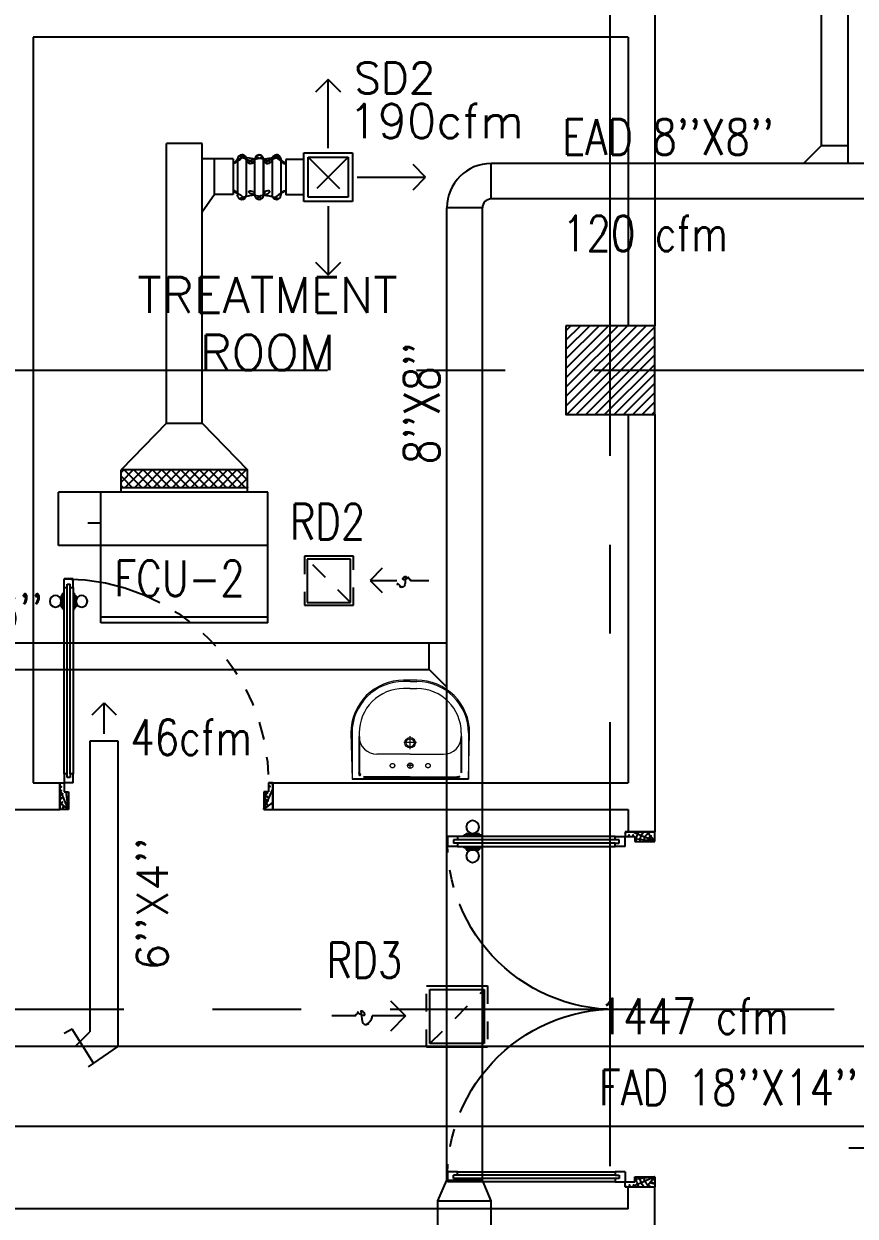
# Model space of a CAD drawing. Extents: x 417866230.2 to 417866327.8, y 43498045.5 to 43498135.4.
# Drawn here: x 417866287.73 to 417866292.42, y 43498109.96 to 43498116.67 of the extents above; entities that cross this region are included whole.
import ezdxf
from ezdxf.enums import TextEntityAlignment as Align

# ---------------------------------------------------------------- set-up
doc = ezdxf.new("R2010")
doc.units = 0
doc.header["$MEASUREMENT"] = 0
for name, pattern in [('CENTERX2', [4, 2.5, -0.5, 0.5, -0.5]), ('DASHED', [0.75, 0.5, -0.25]), ('HIDDEN', [0.375, 0.25, -0.125])]:
    doc.linetypes.add(name, pattern=pattern)
doc.layers.get('0').update_dxf_attribs({"linetype": 'CONTINUOUS'})
for name, color, linetype in [('AXES', 11, 'CENTERX2'), ('COL', 9, 'CONTINUOUS'), ('DOOR', 9, 'CONTINUOUS'), ('DUCT', 6, 'CONTINUOUS'), ('EXDUCT', 10, 'CONTINUOUS'), ('FCU', 6, 'CONTINUOUS'), ('FIX', 9, 'CONTINUOUS'), ('HAT', 12, 'CONTINUOUS'), ('M-AC-FLEX', 3, 'CONTINUOUS'), ('M-EGU.', 2, 'CONTINUOUS'), ('RM-NAME', 9, 'CONTINUOUS'), ('SCD', 2, 'CONTINUOUS'), ('WALL', 4, 'CONTINUOUS')]:
    doc.layers.add(name, color=color, linetype=linetype)
doc.styles.add('ROMANS', font='ROMANS.shx', dxfattribs={"width": 0.6})

# ---------------------------------------------------------------- blocks, each defined once
blk = doc.blocks.new('*X48')
at = {"color": 0}
for p, q in [((73379.2, 62348.4), (73831.9, 62801)), ((73379.2, 62401.4), (73778.8, 62801)), ((73379.2, 62454.4), (73725.8, 62801)), ((73379.2, 62507.5), (73672.8, 62801)), ((73379.2, 62560.5), (73619.7, 62801)), ((73379.2, 62613.5), (73566.7, 62801)), ((73379.2, 62666.6), (73513.7, 62801)), ((73379.2, 62719.6), (73460.6, 62801)), ((73379.2, 62772.6), (73407.6, 62801)), ((73384.9, 62301), (73879.2, 62795.3)), ((73437.9, 62301), (73879.2, 62742.3)), ((73491, 62301), (73879.2, 62689.3)), ((73544, 62301), (73879.2, 62636.2)), ((73597, 62301), (73879.2, 62583.2)), ((73650.1, 62301), (73879.2, 62530.2)), ((73703.1, 62301), (73879.2, 62477.1)), ((73756.1, 62301), (73879.2, 62424.1)), ((73809.2, 62301), (73879.2, 62371.1)), ((73862.2, 62301), (73879.2, 62318))]:
    blk.add_line(p, q, dxfattribs=at)
blk = doc.blocks.new('COL50')
at = {"layer": 'COL'}
blk.add_lwpolyline([(-250, 250), (-250, -250), (250, -250), (250, 250)], close=True, dxfattribs=at)
blk = doc.blocks.new('RM1')
at = {"layer": 'RM-NAME', "style": 'ROMANS'}
for tag, p in [('ROOMNAME1', (0, 323.8)), ('ROOMNAME2', (0, 0))]:
    blk.add_attdef(tag, text='', height=200, dxfattribs=at).set_placement(p, align=Align.MIDDLE)
blk = doc.blocks.new('DOOR100')
at = {"layer": 'DOOR', "color": 7, "linetype": 'ByBlock'}
for p, q in [((-75, 1250), (-75, 1300)), ((-75, 1300), (-25, 1300)), ((-25, 1300), (-75, 1300)), ((-25, 1250), (-25, 1300)), ((-82.2, 1127.6), (-82.2, 1217.6)), ((-75, 1217.6), (-82.2, 1217.6)), ((-58, 1250), (-75, 1250)), ((-58, 1250), (-58, 1270)), ((-42, 1270), (-58, 1270)), ((-42, 1250), (-42, 1270)), ((-25, 1250), (-42, 1250)), ((-25, 1217.6), (-17.8, 1217.6)), ((-17.8, 1127.6), (-17.8, 1217.6)), ((-91.2, 1205), (-91.2, 1140.2)), ((-82.2, 1205), (-91.2, 1205)), ((-82.2, 1205), (-82.2, 1140.2)), ((-17.8, 1205), (-17.8, 1140.2)), ((-17.8, 1205), (-8.8, 1205)), ((-8.8, 1205), (-8.8, 1140.2)), ((-82.2, 1140.2), (-91.2, 1140.2)), ((-75, 1127.6), (-82.2, 1127.6)), ((-25, 1127.6), (-17.8, 1127.6)), ((-17.8, 1140.2), (-8.8, 1140.2)), ((-1200, 0), (-1200, 150)), ((-1200, 150), (-1175, 150)), ((-1200, 150), (-1200, 0)), ((-1175, 150), (-1175, 100)), ((-75, 200), (-58, 200)), ((-75, 150), (-75, 200)), ((-75, 150), (-25, 150)), ((-58, 200), (-58, 180)), ((-58, 180), (-42, 180)), ((-42, 200), (-25, 200)), ((-42, 180), (-42, 200)), ((-25, 200), (-25, 150)), ((0, 150), (-25, 150)), ((-25, 150), (-25, 100)), ((0, 0), (0, 150)), ((0, 150), (0, 0)), ((-1150, 0), (-1200, 113.7)), ((-1175, 100), (-1150, 100)), ((-1150, 0), (-1163.4, 100)), ((-1150, 100), (-1150, 0)), ((-50, 0), (0, 113.7)), ((-50, 100), (-50, 0)), ((-50, 0), (-36.6, 100)), ((-25, 100), (-50, 100)), ((-1150, 0), (-1200, 40.1)), ((-1150, 0), (-1200, 0)), ((-50, 0), (0, 40.1)), ((-50, 0), (0, 0))]:
    blk.add_line(p, q, dxfattribs=at)
at = {"layer": 'DOOR', "linetype": 'ByBlock'}
for p, q in [((-75, 1250), (-75, 200)), ((-58, 200), (-58, 1250)), ((-42, 200), (-42, 1250)), ((-25, 200), (-25, 1250))]:
    blk.add_line(p, q, dxfattribs=at)
at = {"layer": 'DOOR', "color": 7, "linetype": 'ByBlock'}
for centre in [(-123.5, 1172.6), (23.5, 1172.6)]:
    blk.add_circle(centre, 32.4, dxfattribs=at)
at = {"layer": 'DOOR', "linetype": 'HIDDEN', "ltscale": 0.5}
blk.add_arc((-25, 150), 1150, 90, 180, dxfattribs=at)
at = {"layer": 'DOOR', "color": 7, "linetype": 'ByBlock'}
for centre, radius, start, end in [((-1150, 0), 154.4, 103.71423, 108.89471), ((-50, 0), 154.4, 71.10529, 76.28577), ((-1150, 0), 134.4, 100.71998, 111.84015), ((-1150, 0), 94.4, 90, 121.98181), ((-1150, 0), 74.4, 90, 132.22357), ((-50, 0), 94.4, 58.01819, 90), ((-50, 0), 74.4, 47.77643, 90), ((-50, 0), 134.4, 68.15985, 79.28002), ((-50, 0), 114.4, 64.08384, 77.37743), ((-1150, 0), 54.4, 90, 156.79262), ((-1150, 0), 34.4, 90, 180), ((-1150, 0), 14.4, 90, 180), ((-50, 0), 54.4, 23.20738, 90), ((-50, 0), 34.4, 0, 90), ((-50, 0), 14.4, 0, 90)]:
    blk.add_arc(centre, radius, start, end, dxfattribs=at)
blk = doc.blocks.new('A$C49F1192B')
at = {"layer": 'DOOR', "color": 0, "linetype": 'ByBlock', "xscale": -1, "rotation": 270}
blk.add_blockref('DOOR100', (0, 1200), dxfattribs=at)
blk = doc.blocks.new('A$C272A55A0')
at = {"layer": 'DOOR', "color": 0, "linetype": 'ByBlock'}
for p, q in [((0, 900.4), (0, 1050.4)), ((50, 1050.4), (0, 1050.4)), ((50, 950.4), (50, 1050.4)), ((1750, 950.4), (1750, 1050.4)), ((1750, 1050.4), (1800, 1050.4)), ((1800, 1050.4), (1800, 900.4)), ((25, 950.4), (50, 950.4)), ((25, 900.4), (25, 950.4)), ((1775, 950.4), (1750, 950.4)), ((1775, 900.4), (1775, 950.4)), ((0, 900.4), (25, 900.4)), ((75, 900.4), (25, 900.4)), ((25, 850.4), (25, 900.4)), ((42, 850.4), (25, 850.4)), ((58, 870.4), (42, 870.4)), ((42, 870.4), (42, 850.4)), ((58, 850.4), (58, 870.4)), ((75, 850.4), (58, 850.4)), ((75, 900.4), (75, 850.4)), ((1725, 900.4), (1775, 900.4)), ((1725, 900.4), (1725, 850.4)), ((1725, 850.4), (1742, 850.4)), ((1742, 870.4), (1758, 870.4)), ((1742, 850.4), (1742, 870.4)), ((1758, 870.4), (1758, 850.4)), ((1758, 850.4), (1775, 850.4)), ((1800, 900.4), (1775, 900.4)), ((1775, 850.4), (1775, 900.4)), ((1717.8, 160.1), (1708.8, 160.1)), ((1708.8, 95.3), (1708.8, 160.1)), ((1725, 172.7), (1717.8, 172.7)), ((1717.8, 172.7), (1717.8, 82.7)), ((1717.8, 95.3), (1717.8, 160.1)), ((1775, 172.7), (1782.2, 172.7)), ((1782.2, 172.7), (1782.2, 82.7)), ((1782.2, 160.1), (1791.2, 160.1)), ((1782.2, 95.3), (1782.2, 160.1)), ((1791.2, 95.3), (1791.2, 160.1)), ((1717.8, 95.3), (1708.8, 95.3)), ((1725, 82.7), (1717.8, 82.7)), ((1775, 82.7), (1782.2, 82.7)), ((1782.2, 95.3), (1791.2, 95.3)), ((25, 50.4), (42, 50.4)), ((25, 50.4), (25, 0.4)), ((25, 0.4), (75, 0.4)), ((75, 0.4), (25, 0.4)), ((42, 50.4), (42, 30.4)), ((42, 30.4), (58, 30.4)), ((58, 50.4), (75, 50.4)), ((58, 50.4), (58, 30.4)), ((75, 50.4), (75, 0.4)), ((1742, 50.4), (1725, 50.4)), ((1725, 50.4), (1725, 0.4)), ((1775, 0.4), (1725, 0.4)), ((1725, 0.4), (1775, 0.4)), ((1742, 50.4), (1742, 30.4)), ((1758, 30.4), (1742, 30.4)), ((1775, 50.4), (1758, 50.4)), ((1758, 50.4), (1758, 30.4)), ((1775, 50.4), (1775, 0.4))]:
    blk.add_line(p, q, dxfattribs=at)
at = {"layer": 'DOOR', "color": 9, "linetype": 'ByBlock'}
for p, q in [((50, 1050.4), (0, 1010.2)), ((50, 1050.4), (0, 936.6)), ((50, 1050.4), (36.6, 950.4)), ((1750, 1050.4), (1800, 1010.2)), ((1750, 1050.4), (1800, 936.6)), ((1750, 1050.4), (1763.4, 950.4))]:
    blk.add_line(p, q, dxfattribs=at)
at = {"layer": 'DOOR', "linetype": 'ByBlock'}
for p, q in [((25, 850.4), (25, 50.4)), ((42, 850.4), (42, 50.4)), ((58, 850.4), (58, 50.4)), ((75, 50.4), (75, 850.4)), ((1725, 50.4), (1725, 850.4)), ((1742, 850.4), (1742, 50.4)), ((1758, 850.4), (1758, 50.4)), ((1775, 850.4), (1775, 50.4))]:
    blk.add_line(p, q, dxfattribs=at)
at = {"layer": 'DOOR', "color": 0, "linetype": 'ByBlock'}
for centre in [(1676.5, 127.7), (1823.5, 127.7)]:
    blk.add_circle(centre, 32.4, dxfattribs=at)
at = {"layer": 'DOOR', "color": 9, "linetype": 'ByBlock'}
for centre, radius, start, end in [((50, 1050.4), 54.4, 203.20738, 270), ((50, 1050.4), 34.4, 180, 270), ((50, 1050.4), 14.4, 180, 270), ((1750, 1050.4), 14.4, 270, 0), ((1750, 1050.4), 34.4, 270, 0), ((1750, 1050.4), 54.4, 270, 336.79262), ((50, 1050.4), 74.4, 227.77643, 270), ((50, 1050.4), 94.4, 238.01819, 270), ((1750, 1050.4), 74.4, 270, 312.22357), ((1750, 1050.4), 94.4, 270, 301.98181), ((50, 1050.4), 114.4, 244.08384, 257.37743), ((50, 1050.4), 134.4, 248.15985, 259.28002), ((1750, 1050.4), 114.4, 282.62257, 295.91616), ((1750, 1050.4), 134.4, 280.71998, 291.84015), ((50, 1050.4), 154.4, 251.10529, 256.28577), ((1750, 1050.4), 154.4, 283.71423, 288.89471)]:
    blk.add_arc(centre, radius, start, end, dxfattribs=at)
at = {"layer": 'DOOR', "linetype": 'HIDDEN', "ltscale": 0.5}
for centre, start, end in [((50, 851.4), 268.31738, 3.29648), ((1750, 851.4), 176.70352, 271.68262)]:
    blk.add_arc(centre, 851.4, start, end, dxfattribs=at)
at = {"layer": 'WALL', "linetype": 'ByBlock'}
blk.add_line((1800, 900.4), (1800, 1050.4), dxfattribs=at)
blk = doc.blocks.new('LAV1')
at = {"layer": 'FIX', "linetype": 'ByBlock'}
blk.add_line((-327.5, -25), (327.5, -25), dxfattribs=at)
at = {"layer": 'FIX', "linetype": 'Continuous', "lineweight": 20}
for p, q in [((-327.5, -285), (-327.5, -25)), ((327.5, -285), (327.5, -25)), ((0, -165), (-187.5, -165)), ((0, -165), (187.5, -165)), ((-287.5, -285), (-287.5, -265)), ((287.5, -285), (287.5, -265)), ((0, -535), (-37.5, -535)), ((0, -535), (37.5, -535)), ((0, -575), (-37.5, -575)), ((0, -575), (37.5, -575))]:
    blk.add_line(p, q, dxfattribs=at)
at = {"layer": 'FIX', "linetype": 'ByBlock', "ltscale": 0.3}
for p, q in [((-287.5, -265), (-287.5, -60)), ((0, -35), (-262.5, -35)), ((0, -35), (262.5, -35)), ((287.5, -265), (287.5, -60))]:
    blk.add_line(p, q, dxfattribs=at)
at = {"layer": 'FIX', "lineweight": 20}
for p, q in [((-15.6, -100.9), (15.5, -100.9)), ((0, -85.4), (0, -116.5))]:
    blk.add_line(p, q, dxfattribs=at)
at = {"layer": 'FIX', "linetype": 'DASHED', "lineweight": 20, "ltscale": 0.04}
for p, q in [((0, -193.9), (0, -266.1)), ((-35.7, -230.5), (36.6, -230.5))]:
    blk.add_line(p, q, dxfattribs=at)
at = {"layer": 'FIX', "linetype": 'Continuous', "lineweight": 20}
blk.add_lwpolyline([(294.8, -25), (0, -25), (-327.5, -25), (-334.5, -285, 0.414214), (-37.5, -582), (0, -582), (37.5, -582, 0.414214), (334.5, -285), (327.5, -25), (0, -25)], format="xyb", dxfattribs=at)
at = {"layer": 'FIX', "linetype": 'HIDDEN', "lineweight": 20, "ltscale": 0.05}
for centre in [(-100, -100.9), (100, -100.9)]:
    blk.add_circle(centre, 12.4, dxfattribs=at)
at = {"layer": 'FIX', "lineweight": 20}
for centre, radius in [((0, -100.9), 15.5), ((0.5, -230), 29.5), ((0.5, -230), 22.5)]:
    blk.add_circle(centre, radius, dxfattribs=at)
at = {"layer": 'FIX', "linetype": 'ByBlock', "ltscale": 0.3}
for centre, start, end in [((-262.5, -60), 90, 180), ((262.5, -60), 0, 90)]:
    blk.add_arc(centre, 25, start, end, dxfattribs=at)
at = {"layer": 'FIX', "linetype": 'Continuous', "lineweight": 20}
for centre, radius, start, end in [((-187.5, -265), 100, 90, 180), ((187.5, -265), 100, 0, 90), ((-37.5, -285), 290, 180, 270), ((-37.5, -285), 250, 180, 270), ((37.5, -285), 290, 270, 0), ((37.5, -285), 250, 270, 0)]:
    blk.add_arc(centre, radius, start, end, dxfattribs=at)
blk = doc.blocks.new('15RCD')
at = {"layer": 'M-EGU.', "linetype": 'HIDDEN'}
for p, q in [((-215.5, -215.5), (-215.5, 215.5)), ((-215.5, 215.5), (215.5, 215.5)), ((-190.5, -190.5), (190.5, 190.5)), ((215.5, 215.5), (215.5, -215.5)), ((215.5, -215.5), (-215.5, -215.5))]:
    blk.add_line(p, q, dxfattribs=at)
at = {"layer": 'M-EGU.'}
for p, q in [((-190.5, -190.5), (-190.5, 190.5)), ((-190.5, 190.5), (190.5, 190.5)), ((190.5, 190.5), (190.5, -190.5)), ((-468.7, 110.1), (-362.7, 4)), ((-717.7, 4), (-880.4, 4)), ((-362.7, 4), (-598.2, 4)), ((-362.7, 4), (-468.7, -102)), ((190.5, -190.5), (-190.5, -190.5))]:
    blk.add_line(p, q, dxfattribs=at)
blk.add_lwpolyline([(-717.7, 4, -0.1324), (-701, 28.2, -0.15664), (-677.9, 37.7, -0.736612), (-658.9, -9.5, 0.774232), (-638, -55.2, 0.203349), (-606.4, -34.6, 0.193808), (-598.2, 4)], format="xyb", dxfattribs=at)
blk = doc.blocks.new('*X118')
at = {"color": 0}
for p, q in [((23911.7, -1650.2), (23966, -1595.9)), ((23911.7, -1597.2), (23912.9, -1595.9)), ((23919, -1695.9), (24019, -1595.9)), ((24022.8, -1695.9), (23922.8, -1595.9)), ((23972, -1695.9), (24072, -1595.9)), ((24075.9, -1695.9), (23975.9, -1595.9)), ((24025.1, -1695.9), (24125.1, -1595.9)), ((24128.9, -1695.9), (24028.9, -1595.9)), ((24078.1, -1695.9), (24178.1, -1595.9)), ((24181.9, -1695.9), (24081.9, -1595.9)), ((24131.1, -1695.9), (24231.1, -1595.9)), ((24235, -1695.9), (24135, -1595.9)), ((24184.2, -1695.9), (24284.2, -1595.9)), ((24288, -1695.9), (24188, -1595.9)), ((24237.2, -1695.9), (24337.2, -1595.9)), ((24341, -1695.9), (24241, -1595.9)), ((24290.2, -1695.9), (24390.2, -1595.9)), ((24394.1, -1695.9), (24294.1, -1595.9)), ((24343.3, -1695.9), (24443.3, -1595.9)), ((24447.1, -1695.9), (24347.1, -1595.9)), ((24396.3, -1695.9), (24496.3, -1595.9)), ((24500.1, -1695.9), (24400.1, -1595.9)), ((24449.3, -1695.9), (24549.3, -1595.9)), ((24553.2, -1695.9), (24453.2, -1595.9)), ((24502.4, -1695.9), (24602.4, -1595.9)), ((24606.2, -1695.9), (24506.2, -1595.9)), ((24623.7, -1660.4), (24559.2, -1595.9)), ((24623.7, -1607.4), (24612.3, -1595.9)), ((23969.8, -1695.9), (23911.7, -1637.8)), ((24555.4, -1695.9), (24623.7, -1627.6)), ((23916.8, -1695.9), (23911.7, -1690.9)), ((24608.4, -1695.9), (24623.7, -1680.7))]:
    blk.add_line(p, q, dxfattribs=at)

msp = doc.modelspace()

# ---------------------------------------------------------------- linework, layer by layer
at = {"layer": 'AXES'}
for p, q in [((417866291.0369, 43498046.2382), (417866291.0369, 43498134.7153)), ((417866230.9454, 43498114.7221), (417866300.0369, 43498114.7221)), ((417866241.7969, 43498111.1221), (417866300.0369, 43498111.1221))]:
    msp.add_line(p, q, dxfattribs=at)
at = {"layer": 'DUCT'}
for p, q in [((417866288.5385, 43498114.4238), (417866288.5385, 43498115.9982)), ((417866288.7385, 43498114.4238), (417866288.7385, 43498115.9982)), ((417866288.9126, 43498115.9116), (417866288.7385, 43498115.9116)), ((417866288.8087, 43498115.7116), (417866288.8087, 43498115.9116)), ((417866288.9126, 43498115.9116), (417866288.9126, 43498115.7116)), ((417866288.8087, 43498115.7116), (417866288.7385, 43498115.6116)), ((417866288.9126, 43498115.7116), (417866288.8087, 43498115.7116)), ((417866288.5385, 43498114.4238), (417866288.2825, 43498114.1596)), ((417866288.5385, 43498114.4238), (417866288.7385, 43498114.4238)), ((417866288.7385, 43498114.4238), (417866288.9945, 43498114.1596)), ((417866288.1058, 43498112.6311), (417866288.1058, 43498110.9947)), ((417866288.2658, 43498112.6311), (417866288.1058, 43498112.6311)), ((417866288.2658, 43498110.9147), (417866288.2658, 43498112.6311)), ((417866288.0071, 43498111.0092), (417866287.962, 43498110.9862)), ((417866288.0071, 43498111.0092), (417866288.0071, 43498111.0092)), ((417866288.1273, 43498110.8177), (417866288.0071, 43498111.0092)), ((417866288.0258, 43498110.9147), (417866288.1058, 43498110.9947)), ((417866285.1763, 43498110.9141), (417866292.6486, 43498110.9141)), ((417866288.2658, 43498110.9147), (417866288.0978, 43498110.7971)), ((417866285.1763, 43498110.4641), (417866292.6486, 43498110.4641))]:
    msp.add_line(p, q, dxfattribs=at)
at = {"layer": 'DUCT', "linetype": 'Continuous'}
msp.add_line((417866288.7385, 43498115.9982), (417866288.5385, 43498115.9982), dxfattribs=at)
at = {"layer": 'DUCT', "color": 2}
msp.add_line((417866292.4749, 43498110.3399), (417866292.3795, 43498110.3399), dxfattribs=at)
at = {"layer": 'EXDUCT', "linetype": 'Continuous'}
for p, q in [((417866292.2249, 43498121.1312), (417866292.2249, 43498115.9856)), ((417866292.3749, 43498121.1312), (417866292.3749, 43498115.8856)), ((417866292.2249, 43498115.9856), (417866292.1249, 43498115.8856)), ((417866292.3749, 43498115.9856), (417866292.2249, 43498115.9856)), ((417866292.5073, 43498115.8856), (417866290.3667, 43498115.8856)), ((417866290.3667, 43498115.6856), (417866290.3667, 43498115.8856)), ((417866292.5073, 43498115.6856), (417866290.3667, 43498115.6856)), ((417866290.1167, 43498110.1596), (417866290.1167, 43498115.6356)), ((417866290.3167, 43498115.6356), (417866290.1167, 43498115.6356)), ((417866290.3167, 43498110.1596), (417866290.3167, 43498115.6356)), ((417866286.5015, 43498113.1853), (417866290.1167, 43498113.1853)), ((417866290.0167, 43498113.0353), (417866290.0167, 43498113.1853)), ((417866286.5015, 43498113.0353), (417866290.0167, 43498113.0353)), ((417866290.0167, 43498113.0353), (417866290.1167, 43498112.9353)), ((417866290.0667, 43498110.0425), (417866290.1167, 43498110.1596)), ((417866290.1167, 43498110.1596), (417866290.3167, 43498110.1596)), ((417866290.3667, 43498110.0425), (417866290.3167, 43498110.1596)), ((417866290.0667, 43498104.3592), (417866290.0667, 43498110.0425)), ((417866290.0667, 43498110.0425), (417866290.3667, 43498110.0425)), ((417866290.3667, 43498104.3592), (417866290.3667, 43498110.0425))]:
    msp.add_line(p, q, dxfattribs=at)
for radius in [0.25, 0.05]:
    msp.add_arc((417866290.3667, 43498115.6356), radius, 90, 180, dxfattribs=at)
at = {"layer": 'FCU', "color": 3}
for p, q in [((417866288.9945, 43498114.1596), (417866288.2825, 43498114.1596)), ((417866288.2825, 43498114.0346), (417866288.2825, 43498114.1596)), ((417866288.9945, 43498114.0346), (417866288.9945, 43498114.1596)), ((417866288.1685, 43498114.0346), (417866287.9305, 43498114.0346)), ((417866287.9305, 43498113.7346), (417866287.9305, 43498114.0346)), ((417866288.9945, 43498114.0596), (417866288.2825, 43498114.0596)), ((417866288.1685, 43498113.8596), (417866288.0952, 43498113.8596)), ((417866288.1685, 43498113.7346), (417866287.9305, 43498113.7346)), ((417866289.1085, 43498113.3296), (417866288.1685, 43498113.3296))]:
    msp.add_line(p, q, dxfattribs=at)
at = {"layer": 'FCU', "color": 6}
for p, q in [((417866288.1685, 43498113.2976), (417866288.1685, 43498114.0346)), ((417866289.1085, 43498114.0346), (417866288.1685, 43498114.0346)), ((417866289.1085, 43498113.2976), (417866289.1085, 43498114.0346)), ((417866289.1085, 43498113.7346), (417866288.1685, 43498113.7346)), ((417866289.1085, 43498113.2976), (417866288.1685, 43498113.2976))]:
    msp.add_line(p, q, dxfattribs=at)
at = {"layer": 'M-AC-FLEX', "color": 11}
for p, q in [((417866288.9384, 43498115.9099), (417866288.9384, 43498115.7078)), ((417866288.9384, 43498115.9099), (417866288.9384, 43498115.7078)), ((417866288.9873, 43498115.9099), (417866288.9873, 43498115.7078)), ((417866288.9873, 43498115.9099), (417866288.9873, 43498115.7078)), ((417866289.0362, 43498115.7073), (417866289.0362, 43498115.9095)), ((417866289.0842, 43498115.9099), (417866289.0842, 43498115.7078)), ((417866289.0842, 43498115.9099), (417866289.0842, 43498115.7078)), ((417866289.0842, 43498115.7073), (417866289.0842, 43498115.9095)), ((417866289.0842, 43498115.7073), (417866289.0842, 43498115.9095)), ((417866289.1331, 43498115.9099), (417866289.1331, 43498115.7078)), ((417866289.1331, 43498115.9099), (417866289.1331, 43498115.7078)), ((417866289.182, 43498115.9099), (417866289.182, 43498115.7078)), ((417866289.182, 43498115.9099), (417866289.182, 43498115.7078))]:
    msp.add_line(p, q, dxfattribs=at)
at = {"layer": 'M-AC-FLEX'}
for points in [[(417866288.9126, 43498115.8855, 0.430925), (417866288.9384, 43498115.9099, -1), (417866288.9873, 43498115.9099)], [(417866288.9384, 43498115.9099, -1), (417866288.9873, 43498115.9099)], [(417866289.0362, 43498115.9099, -1), (417866288.9873, 43498115.9099, 1), (417866288.9384, 43498115.9099)], [(417866288.9873, 43498115.9099, 1), (417866288.9384, 43498115.9099)], [(417866289.0842, 43498115.909, -0.00451), (417866289.0842, 43498115.9095, 1.018005), (417866289.0362, 43498115.9095)], [(417866289.0362, 43498115.909, 0.00451), (417866289.0362, 43498115.9095, -1.018005), (417866289.0842, 43498115.9095)], [(417866289.0842, 43498115.9099, 1), (417866289.1331, 43498115.9099, -1), (417866289.182, 43498115.9099)], [(417866289.182, 43498115.9099, 1), (417866289.1331, 43498115.9099)], [(417866289.1331, 43498115.9099, -1), (417866289.182, 43498115.9099)], [(417866289.2107, 43498115.8858, -0.466845), (417866289.182, 43498115.9099, 1), (417866289.1331, 43498115.9099)], [(417866288.9384, 43498115.9099, -0.430925), (417866288.9126, 43498115.8855, -0.430925)], [(417866288.9873, 43498115.9099, 1), (417866289.0362, 43498115.9099)], [(417866289.1331, 43498115.9099, -1), (417866289.0842, 43498115.9099)], [(417866289.182, 43498115.9099, 0.466846), (417866289.2107, 43498115.8858, 0.466846)], [(417866288.9126, 43498115.7322, -0.430925), (417866288.9384, 43498115.7078, 1), (417866288.9873, 43498115.7078)], [(417866289.0362, 43498115.7078, 1), (417866288.9873, 43498115.7078, -1), (417866288.9384, 43498115.7078)], [(417866289.0842, 43498115.7078, -1), (417866289.1331, 43498115.7078, 1), (417866289.182, 43498115.7078)], [(417866289.2107, 43498115.7318, 0.466845), (417866289.182, 43498115.7078, -1), (417866289.1331, 43498115.7078)], [(417866289.0362, 43498115.7078, -0.00451), (417866289.0362, 43498115.7073, 0.008922), (417866289.0362, 43498115.7065)], [(417866289.0842, 43498115.7078, -0.999838), (417866289.0362, 43498115.7069)], [(417866289.0362, 43498115.7078, 0.999838), (417866289.0842, 43498115.7069)], [(417866289.0362, 43498115.7078, 0.999838), (417866289.0842, 43498115.7069)], [(417866289.0842, 43498115.7078, -0.999838), (417866289.0362, 43498115.7069)], [(417866289.0362, 43498115.7069, -0.004461), (417866289.0362, 43498115.7073)], [(417866289.0362, 43498115.7069, -0.004461), (417866289.0362, 43498115.7073)], [(417866289.0362, 43498115.7073, 0.008922), (417866289.0362, 43498115.7065)], [(417866289.0842, 43498115.7078, 0.00451), (417866289.0842, 43498115.7073, -0.008922), (417866289.0842, 43498115.7065)], [(417866289.0842, 43498115.7069, 0.004461), (417866289.0842, 43498115.7073)], [(417866289.0842, 43498115.7073, -0.008922), (417866289.0842, 43498115.7065)], [(417866289.0842, 43498115.7069, 0.004461), (417866289.0842, 43498115.7073)]]:
    msp.add_lwpolyline(points, format="xyb", dxfattribs=at)
at = {"layer": 'M-EGU.'}
for p, q in [((417866289.4482, 43498116.3584), (417866289.3775, 43498116.2877)), ((417866289.4482, 43498115.9722), (417866289.4482, 43498116.3584)), ((417866289.5189, 43498116.2877), (417866289.4482, 43498116.3584)), ((417866289.3107, 43498115.6709), (417866289.3107, 43498115.9459)), ((417866289.3107, 43498115.9459), (417866289.5857, 43498115.9459)), ((417866289.5857, 43498115.9459), (417866289.5857, 43498115.6709)), ((417866289.3107, 43498115.9084), (417866289.2107, 43498115.9084)), ((417866289.2107, 43498115.9084), (417866289.2107, 43498115.7084)), ((417866289.9969, 43498115.8084), (417866289.9262, 43498115.8791)), ((417866289.612, 43498115.8084), (417866289.9969, 43498115.8084)), ((417866289.9262, 43498115.7377), (417866289.9969, 43498115.8084)), ((417866289.3107, 43498115.7084), (417866289.2107, 43498115.7084)), ((417866289.5857, 43498115.6709), (417866289.3107, 43498115.6709)), ((417866289.4482, 43498115.6446), (417866289.4482, 43498115.2584)), ((417866289.3775, 43498115.3291), (417866289.4482, 43498115.2584)), ((417866289.4482, 43498115.2584), (417866289.5189, 43498115.3291)), ((417866288.1197, 43498112.7798), (417866288.1875, 43498112.8476)), ((417866288.1875, 43498112.8476), (417866288.2554, 43498112.7798)), ((417866288.1875, 43498112.6734), (417866288.1875, 43498112.8476))]:
    msp.add_line(p, q, dxfattribs=at)
at = {"layer": 'M-EGU.', "linetype": 'HIDDEN'}
for p, q in [((417866289.3357, 43498115.6959), (417866289.3357, 43498115.9209)), ((417866289.3357, 43498115.9209), (417866289.5607, 43498115.9209)), ((417866289.3357, 43498115.9209), (417866289.5607, 43498115.6959)), ((417866289.5607, 43498115.9209), (417866289.3357, 43498115.6959)), ((417866289.5607, 43498115.9209), (417866289.5607, 43498115.6959)), ((417866289.5607, 43498115.6959), (417866289.3357, 43498115.6959))]:
    msp.add_line(p, q, dxfattribs=at)
at = {"layer": 'WALL'}
for p, q in [((417866291.2869, 43498116.7471), (417866291.2869, 43498114.9721)), ((417866291.1369, 43498116.5971), (417866287.7869, 43498116.5971)), ((417866287.7869, 43498116.5971), (417866287.7869, 43498112.3971)), ((417866291.1369, 43498116.5971), (417866291.1369, 43498114.9721)), ((417866291.1369, 43498114.4721), (417866291.1369, 43498112.3971)), ((417866291.2869, 43498114.4721), (417866291.2869, 43498112.1221)), ((417866287.7869, 43498112.3971), (417866287.9369, 43498112.3971)), ((417866287.9369, 43498112.3971), (417866287.9369, 43498112.2471)), ((417866287.9369, 43498112.3971), (417866287.9369, 43498112.2471)), ((417866287.9369, 43498112.3971), (417866287.9369, 43498112.2471)), ((417866289.1369, 43498112.3971), (417866289.1369, 43498112.2471)), ((417866289.1369, 43498112.3971), (417866291.1369, 43498112.3971)), ((417866285.4869, 43498112.2471), (417866287.9369, 43498112.2471)), ((417866289.1369, 43498112.2471), (417866291.1369, 43498112.2471)), ((417866291.1369, 43498112.2471), (417866291.1369, 43498112.1221)), ((417866291.1369, 43498112.1221), (417866291.2869, 43498112.1221)), ((417866291.1369, 43498110.1221), (417866291.2869, 43498110.1221)), ((417866291.1369, 43498109.9971), (417866291.1369, 43498110.1221)), ((417866291.2869, 43498107.7721), (417866291.2869, 43498110.1221)), ((417866291.1369, 43498109.9971), (417866287.415, 43498109.9971))]:
    msp.add_line(p, q, dxfattribs=at)

# ---------------------------------------------------------------- block references
at = {"layer": 'COL', "xscale": 0.001000000047497451, "yscale": 0.0009999999892897904, "zscale": 0.001}
msp.add_blockref('COL50', (417866291.0369, 43498114.7221), dxfattribs=at)
at = {"layer": 'DOOR'}
for name, p, xscale, yscale, zscale, rotation in [('A$C49F1192B', (417866289.1369, 43498112.2471), 0.0009999999892897904, 0.0009999999892897904, 0.001, 90), ('A$C272A55A0', (417866290.1198, 43498110.1221), -0.001111111099210878, 0.001111111099210878, 0.001111111111111111, 270)]:
    msp.add_blockref(name, p, dxfattribs=dict(at, xscale=xscale, yscale=yscale, zscale=zscale, rotation=rotation))
at = {"layer": 'FCU', "color": 11, "xscale": 0.0009999871253967285, "yscale": 0.001000002026557922, "zscale": 0.001, "rotation": 180}
msp.add_blockref('*X118', (417866312.9062, 43498112.4637), dxfattribs=at)
at = {"layer": 'HAT'}
ref = msp.add_blockref('RM1', (417866289.1065, 43498114.8206), dxfattribs=dict(at, xscale=0.001000000047497451, yscale=0.0009999999892897904, zscale=0.001))
ref.add_attrib('ROOMNAME2', 'ROOM', dxfattribs={"layer": 'RM-NAME', "height": 0.2, "style": 'ROMANS'}).set_placement((417866289.1065, 43498114.8206), align=Align.MIDDLE)
ref.add_attrib('ROOMNAME1', 'TREATMENT', dxfattribs={"layer": 'RM-NAME', "height": 0.2, "style": 'ROMANS'}).set_placement((417866289.1065, 43498115.1444), align=Align.MIDDLE)
at = {"layer": 'HAT', "xscale": 0.001000000047497451, "yscale": 0.0009999999892897904, "zscale": 0.001}
msp.add_blockref('*X48', (417866217.4076, 43498052.1711), dxfattribs=at)
at = {"layer": 'M-EGU.'}
for p, xscale, yscale, zscale in [((417866289.4522, 43498113.5351), -0.0006400000095367432, 0.0006399999976158143, 0.0006400000000000002), ((417866290.1739, 43498111.0809), 0.000800000011920929, 0.0007999999970197678, 0.0008)]:
    msp.add_blockref('15RCD', p, dxfattribs=dict(at, xscale=xscale, yscale=yscale, zscale=zscale))
at = {"layer": 'WALL', "xscale": 0.001000000047497451, "yscale": 0.0009999999892897904, "zscale": 0.001, "rotation": 180}
msp.add_blockref('LAV1', (417866289.9104, 43498112.3932), dxfattribs=at)

# ---------------------------------------------------------------- texts
at = {"layer": 'SCD', "style": 'ROMANS'}
for s, height, p in [('SD2', 0.175, (417866289.5943, 43498116.2802)), ('190cfm', 0.1925, (417866289.562, 43498116.0284))]:
    msp.add_text(s, height=height, dxfattribs=at).set_placement(p)
at = {"layer": 'SCD', "style": 'ROMANS', "width": 0.8}
for s, p in [("EAD 8''X8''", (417866290.7664, 43498115.9348)), ('120 cfm', (417866290.7664, 43498115.3909)), ('RD2', (417866289.2323, 43498113.768)), ('FCU-2', (417866288.2445, 43498113.4492)), ("6''X6''", (417866287.1585, 43498113.2613)), ('46cfm', (417866288.3346, 43498112.5537)), ('RD3', (417866289.4402, 43498111.298)), ('1447 cfm', (417866290.9726, 43498110.9818)), ("FAD 18''X14''", (417866290.9726, 43498110.5812))]:
    msp.add_text(s, height=0.2, dxfattribs=at).set_placement(p)
msp.add_text("8''X8''", height=0.2, rotation=90, dxfattribs=at).set_placement((417866290.075, 43498114.1928))
at = {"layer": 'SCD', "style": 'ROMANS'}
msp.add_text("6''X4''", height=0.175, rotation=90, dxfattribs=at).set_placement((417866288.5458, 43498111.3407))

doc.saveas('drawing.dxf')
